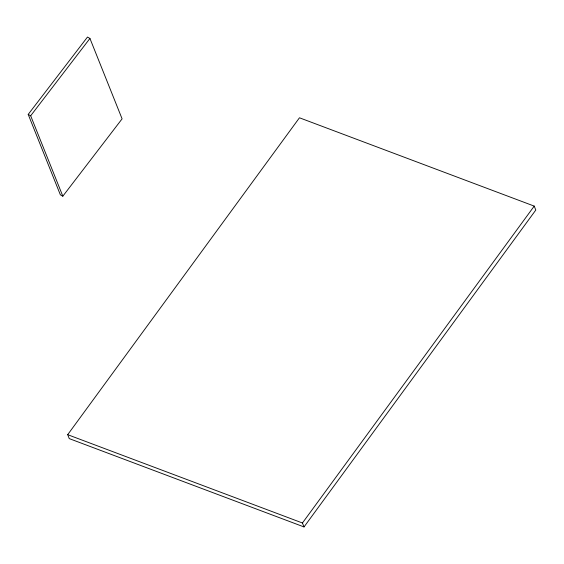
<?xml version="1.0" encoding="UTF-8"?>
<svg xmlns="http://www.w3.org/2000/svg" width="564" height="564" viewBox="0 0 564 564"><rect width="100%" height="100%" fill="white"/><g stroke="black" fill="none" stroke-linecap="round" stroke-linejoin="round"><path stroke-width="0.85" d="M67.687 434.675L299.463 117.784L534.221 206.1L535.8 210.048L304.024 526.938L69.259 438.616L67.687 434.675L302.445 522.99L304.024 526.938M302.445 522.99L534.221 206.1M28.2 114.407L87.469 37.062L89.937 38.444L122.099 118.849L62.823 196.194L60.362 194.813L28.2 114.407L30.667 115.782L62.823 196.194M30.667 115.782L89.937 38.444"/></g></svg>
